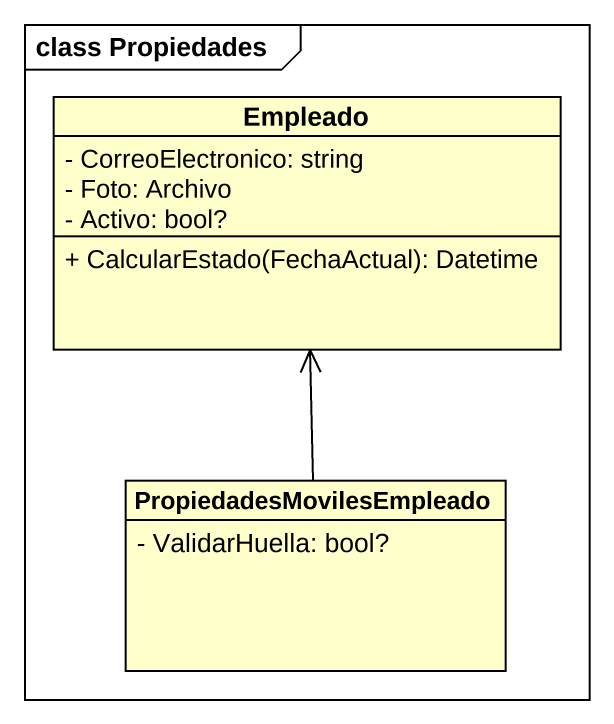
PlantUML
@startuml
mainframe class Propiedades
hide circle
hide empty members
skinparam classAttributeIconSize 0
class Empleado {
  - CorreoElectronico: string
  - Foto: Archivo
  - Activo: bool?
  + CalcularEstado(FechaActual): Datetime
}
class PropiedadesMovilesEmpleado {
  - ValidarHuella: bool?
}
PropiedadesMovilesEmpleado -up-> Empleado
@enduml
